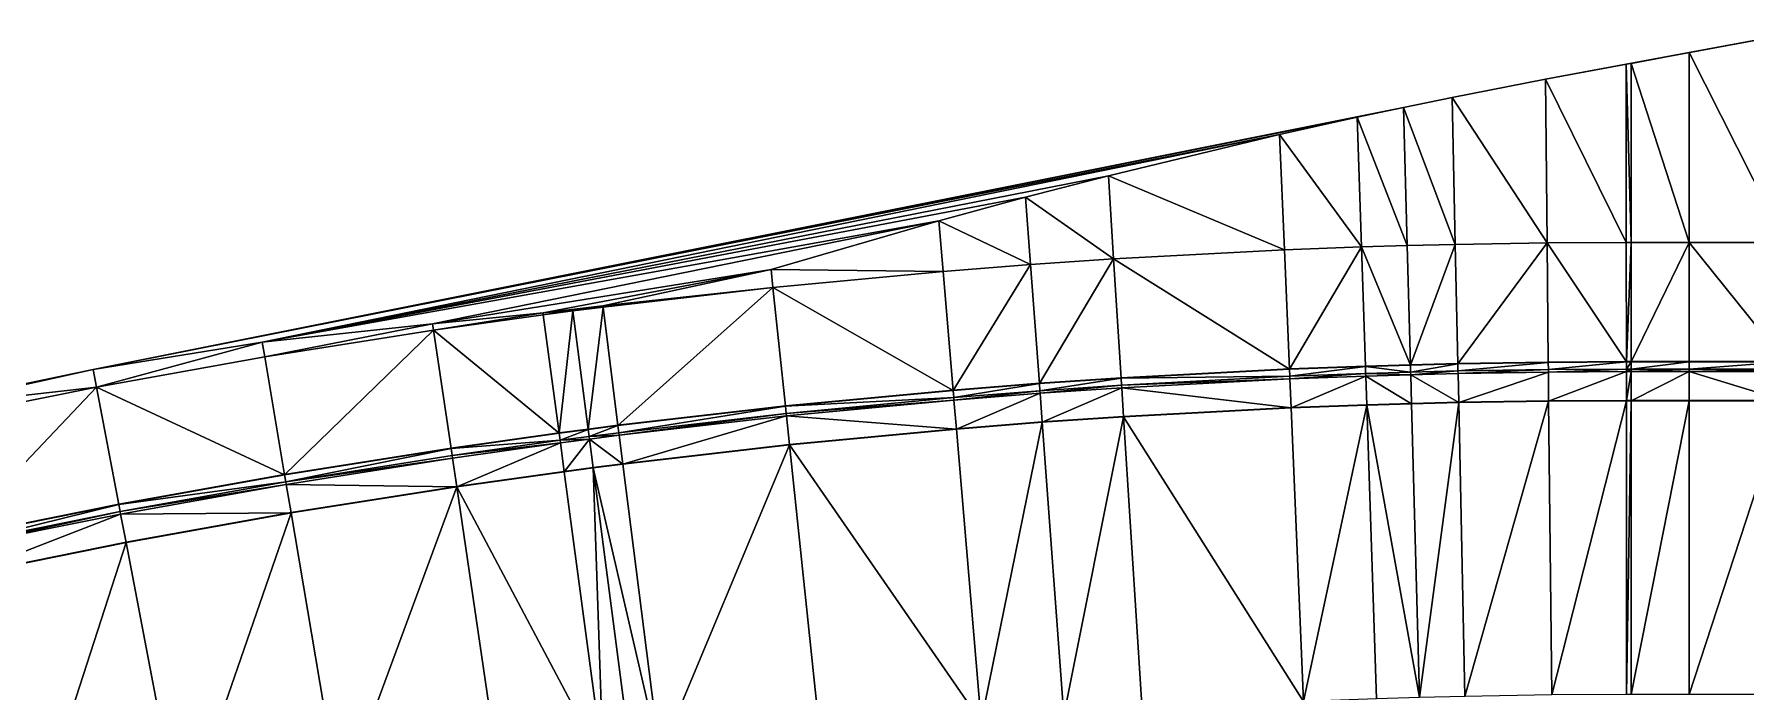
# Model space of a CAD drawing. Header units: metres. Extents: x 246428 to 246884, y 7418966 to 7419490.
# Drawn here: x 246676.74 to 246703.22, y 7419453.26 to 7419463.45 of the extents above; entities that cross this region are included whole.
import ezdxf

# ---------------------------------------------------------------- set-up
doc = ezdxf.new("R2010")
doc.units = ezdxf.units.M
doc.linetypes.add('blank name', pattern=[0])
doc.linetypes.add('HIDDEN', pattern=[9.525, 6.35, -3.175])
doc.layers.add('_12D_UNMAPPED', color=7, linetype='Continuous')
doc.layers.add('BATTER', color=250, linetype='HIDDEN', lineweight=25)
for name, color, linetype, lineweight, true_color in [('KERB_BACK', 7, 'Continuous', 35, 0x5fd2ff), ('KERB_LINE', 7, 'Continuous', 18, 0xb9b9b9), ('KERB_LIP', 7, 'Continuous', 35, 0x5fd2ff), ('KERB_TOP', 7, 'Continuous', 18, 0xb9b9b9)]:
    doc.layers.add(name, color=color, linetype=linetype, lineweight=lineweight, true_color=true_color)

msp = doc.modelspace()

# ---------------------------------------------------------------- linework, layer by layer
at = {"layer": '_12D_UNMAPPED', "color": 3, "linetype": 'blank name', "lineweight": 0}
for points in [[(246703.878, 7419463.447, 33.909), (246703.831, 7419463.438, 33.91), (246700.122, 7419462.752, 33.969)], [(246703.831, 7419463.438, 33.91), (246702.348, 7419463.163, 33.933), (246700.122, 7419462.752, 33.969)], [(246703.831, 7419463.438, 33.91), (246703.831, 7419463.438, 33.91), (246700.122, 7419462.752, 33.969)], [(246703.831, 7419463.438, 33.91), (246703.831, 7419460.222, 34.446), (246702.348, 7419463.163, 33.933)], [(246702.348, 7419463.163, 33.933), (246701.372, 7419462.982, 33.949), (246700.122, 7419462.752, 33.969)], [(246702.348, 7419463.163, 33.933), (246701.451, 7419462.996, 33.948), (246701.372, 7419462.982, 33.949)], [(246702.348, 7419463.163, 33.933), (246702.348, 7419460.222, 34.424), (246701.451, 7419462.996, 33.948)], [(246703.831, 7419460.222, 34.446), (246702.348, 7419460.222, 34.424), (246702.348, 7419463.163, 33.933)], [(246701.372, 7419462.982, 33.949), (246701.374, 7419460.222, 34.409), (246700.122, 7419462.752, 33.969)], [(246701.451, 7419462.996, 33.948), (246701.451, 7419460.222, 34.41), (246701.372, 7419462.982, 33.949)], [(246701.451, 7419460.222, 34.41), (246701.374, 7419460.222, 34.409), (246701.372, 7419462.982, 33.949)], [(246702.348, 7419460.222, 34.424), (246701.451, 7419460.222, 34.41), (246701.451, 7419462.996, 33.948)], [(246700.122, 7419462.752, 33.969), (246700.148, 7419460.215, 34.392), (246698.679, 7419462.468, 33.992)], [(246701.374, 7419460.222, 34.409), (246700.148, 7419460.215, 34.392), (246700.122, 7419462.752, 33.969)], [(246697.925, 7419462.312, 34.005), (246677.65, 7419458.255, 34.118), (246698.679, 7419462.468, 33.992)], [(246698.728, 7419460.193, 34.371), (246697.925, 7419462.312, 34.005), (246698.679, 7419462.468, 33.992)], [(246700.148, 7419460.215, 34.392), (246698.728, 7419460.193, 34.371), (246698.679, 7419462.468, 33.992)], [(246677.65, 7419458.255, 34.118), (246697.925, 7419462.312, 34.005), (246697.211, 7419462.16, 34.016)], [(246677.65, 7419458.255, 34.118), (246697.211, 7419462.16, 34.016), (246696.008, 7419461.892, 34.036)], [(246697.211, 7419462.16, 34.016), (246697.277, 7419460.153, 34.351), (246696.008, 7419461.892, 34.036)], [(246697.925, 7419462.312, 34.005), (246697.983, 7419460.175, 34.361), (246697.211, 7419462.16, 34.016)], [(246697.983, 7419460.175, 34.361), (246697.277, 7419460.153, 34.351), (246697.211, 7419462.16, 34.016)], [(246697.983, 7419460.175, 34.361), (246697.925, 7419462.312, 34.005), (246698.728, 7419460.193, 34.371)], [(246680.267, 7419458.681, 34.148), (246677.65, 7419458.255, 34.118), (246696.008, 7419461.892, 34.036)], [(246680.267, 7419458.681, 34.148), (246696.008, 7419461.892, 34.036), (246693.36, 7419461.255, 34.082)], [(246696.008, 7419461.892, 34.036), (246696.084, 7419460.109, 34.334), (246693.36, 7419461.255, 34.082)], [(246697.277, 7419460.153, 34.351), (246696.084, 7419460.109, 34.334), (246696.008, 7419461.892, 34.036)], [(246680.267, 7419458.681, 34.148), (246693.36, 7419461.255, 34.082), (246692.08, 7419460.924, 34.104)], [(246693.36, 7419461.255, 34.082), (246693.441, 7419459.969, 34.296), (246692.08, 7419460.924, 34.104)], [(246696.084, 7419460.109, 34.334), (246693.441, 7419459.969, 34.296), (246693.36, 7419461.255, 34.082)], [(246680.267, 7419458.681, 34.148), (246692.08, 7419460.924, 34.104), (246690.737, 7419460.559, 34.128)], [(246680.267, 7419458.681, 34.148), (246692.08, 7419460.924, 34.104), (246692.08, 7419460.924, 34.104)], [(246692.08, 7419460.924, 34.104), (246692.157, 7419459.881, 34.278), (246690.737, 7419460.559, 34.128)], [(246693.441, 7419459.969, 34.296), (246692.157, 7419459.881, 34.278), (246692.08, 7419460.924, 34.104)], [(246692.157, 7419459.881, 34.278), (246692.157, 7419459.881, 34.278), (246692.08, 7419460.924, 34.104)], [(246692.08, 7419460.924, 34.104), (246692.157, 7419459.881, 34.278), (246692.08, 7419460.924, 34.104)], [(246682.904, 7419458.962, 34.163), (246680.267, 7419458.681, 34.148), (246690.737, 7419460.559, 34.128)], [(246682.904, 7419458.962, 34.163), (246690.737, 7419460.559, 34.128), (246688.14, 7419459.803, 34.175)], [(246690.737, 7419460.559, 34.128), (246690.803, 7419459.775, 34.259), (246688.14, 7419459.803, 34.175)], [(246692.157, 7419459.881, 34.278), (246690.803, 7419459.775, 34.259), (246690.737, 7419460.559, 34.128)], [(246693.441, 7419459.969, 34.296), (246692.292, 7419458.036, 34.297), (246692.157, 7419459.881, 34.278)], [(246693.558, 7419458.123, 34.315), (246692.292, 7419458.036, 34.297), (246693.441, 7419459.969, 34.296)], [(246696.084, 7419460.109, 34.334), (246696.162, 7419458.26, 34.352), (246693.441, 7419459.969, 34.296)], [(246696.162, 7419458.26, 34.352), (246693.558, 7419458.123, 34.315), (246693.441, 7419459.969, 34.296)], [(246697.277, 7419460.153, 34.351), (246696.162, 7419458.26, 34.352), (246696.084, 7419460.109, 34.334)], [(246697.337, 7419458.304, 34.369), (246696.162, 7419458.26, 34.352), (246697.277, 7419460.153, 34.351)], [(246697.983, 7419460.175, 34.361), (246698.034, 7419458.325, 34.379), (246697.277, 7419460.153, 34.351)], [(246698.034, 7419458.325, 34.379), (246697.337, 7419458.304, 34.369), (246697.277, 7419460.153, 34.351)], [(246698.034, 7419458.325, 34.379), (246697.983, 7419460.175, 34.361), (246698.728, 7419460.193, 34.371)], [(246698.768, 7419458.343, 34.39), (246698.034, 7419458.325, 34.379), (246698.728, 7419460.193, 34.371)], [(246700.148, 7419460.215, 34.392), (246698.768, 7419458.343, 34.39), (246698.728, 7419460.193, 34.371)], [(246700.167, 7419458.365, 34.41), (246698.768, 7419458.343, 34.39), (246700.148, 7419460.215, 34.392)], [(246701.374, 7419460.222, 34.409), (246701.375, 7419458.372, 34.427), (246700.148, 7419460.215, 34.392)], [(246701.375, 7419458.372, 34.427), (246700.167, 7419458.365, 34.41), (246700.148, 7419460.215, 34.392)], [(246701.451, 7419460.222, 34.41), (246701.375, 7419458.372, 34.427), (246701.374, 7419460.222, 34.409)], [(246701.451, 7419458.372, 34.429), (246701.375, 7419458.372, 34.427), (246701.451, 7419460.222, 34.41)], [(246702.348, 7419460.222, 34.424), (246701.451, 7419458.372, 34.429), (246701.451, 7419460.222, 34.41)], [(246702.348, 7419458.372, 34.442), (246701.451, 7419458.372, 34.429), (246702.348, 7419460.222, 34.424)], [(246703.831, 7419460.222, 34.446), (246703.831, 7419458.372, 34.464), (246702.348, 7419460.222, 34.424)], [(246703.831, 7419458.372, 34.464), (246702.348, 7419458.372, 34.442), (246702.348, 7419460.222, 34.424)], [(246682.904, 7419458.962, 34.163), (246688.14, 7419459.803, 34.175), (246684.612, 7419459.132, 34.176)], [(246688.14, 7419459.803, 34.175), (246685.538, 7419459.243, 34.18), (246684.612, 7419459.132, 34.176)], [(246688.14, 7419459.803, 34.175), (246688.169, 7419459.526, 34.221), (246685.538, 7419459.243, 34.18)], [(246690.803, 7419459.775, 34.259), (246688.169, 7419459.526, 34.221), (246688.14, 7419459.803, 34.175)], [(246690.803, 7419459.775, 34.259), (246690.958, 7419457.931, 34.277), (246688.169, 7419459.526, 34.221)], [(246692.157, 7419459.881, 34.278), (246690.958, 7419457.931, 34.277), (246690.803, 7419459.775, 34.259)], [(246692.292, 7419458.036, 34.297), (246690.958, 7419457.931, 34.277), (246692.157, 7419459.881, 34.278)], [(246692.292, 7419458.036, 34.297), (246692.292, 7419458.036, 34.297), (246692.157, 7419459.881, 34.278)], [(246692.157, 7419459.881, 34.278), (246692.292, 7419458.036, 34.297), (246692.157, 7419459.881, 34.278)], [(246688.169, 7419459.526, 34.221), (246685.541, 7419459.221, 34.184), (246685.538, 7419459.243, 34.18)], [(246688.169, 7419459.526, 34.221), (246685.772, 7419457.386, 34.202), (246685.541, 7419459.221, 34.184)], [(246688.362, 7419457.686, 34.24), (246685.772, 7419457.386, 34.202), (246688.169, 7419459.526, 34.221)], [(246690.958, 7419457.931, 34.277), (246688.362, 7419457.686, 34.24), (246688.169, 7419459.526, 34.221)], [(246685.538, 7419459.243, 34.18), (246685.072, 7419459.173, 34.179), (246684.612, 7419459.132, 34.176)], [(246685.538, 7419459.243, 34.18), (246684.612, 7419459.132, 34.176), (246684.612, 7419459.132, 34.176)], [(246685.072, 7419459.173, 34.179), (246684.616, 7419459.101, 34.171), (246684.612, 7419459.132, 34.176)], [(246685.074, 7419459.162, 34.177), (246684.616, 7419459.101, 34.171), (246685.072, 7419459.173, 34.179)], [(246685.538, 7419459.243, 34.18), (246685.541, 7419459.221, 34.184), (246685.072, 7419459.173, 34.179)], [(246685.538, 7419459.243, 34.18), (246685.072, 7419459.173, 34.179), (246685.072, 7419459.173, 34.179)], [(246685.541, 7419459.221, 34.184), (246685.074, 7419459.162, 34.177), (246685.072, 7419459.173, 34.179)], [(246685.074, 7419459.162, 34.177), (246685.074, 7419459.162, 34.177), (246685.072, 7419459.173, 34.179)], [(246685.072, 7419459.173, 34.179), (246685.074, 7419459.162, 34.177), (246685.072, 7419459.173, 34.179)], [(246685.541, 7419459.221, 34.184), (246685.313, 7419457.327, 34.196), (246685.074, 7419459.162, 34.177)], [(246685.772, 7419457.386, 34.202), (246685.313, 7419457.327, 34.196), (246685.541, 7419459.221, 34.184)], [(246682.904, 7419458.962, 34.163), (246680.306, 7419458.449, 34.109), (246680.267, 7419458.681, 34.148)], [(246682.919, 7419458.863, 34.146), (246680.306, 7419458.449, 34.109), (246682.904, 7419458.962, 34.163)], [(246682.919, 7419458.863, 34.146), (246682.904, 7419458.962, 34.163), (246684.612, 7419459.132, 34.176)], [(246684.616, 7419459.101, 34.171), (246682.919, 7419458.863, 34.146), (246684.612, 7419459.132, 34.176)], [(246684.861, 7419457.268, 34.189), (246682.919, 7419458.863, 34.146), (246684.616, 7419459.101, 34.171)], [(246684.616, 7419459.101, 34.171), (246684.616, 7419459.101, 34.171), (246684.612, 7419459.132, 34.176)], [(246684.612, 7419459.132, 34.176), (246684.616, 7419459.101, 34.171), (246684.612, 7419459.132, 34.176)], [(246685.074, 7419459.162, 34.177), (246684.862, 7419457.268, 34.189), (246684.616, 7419459.101, 34.171)], [(246684.616, 7419459.101, 34.171), (246684.862, 7419457.268, 34.189), (246684.616, 7419459.101, 34.171)], [(246684.862, 7419457.268, 34.189), (246684.861, 7419457.268, 34.189), (246684.616, 7419459.101, 34.171)], [(246685.312, 7419457.327, 34.196), (246684.862, 7419457.268, 34.189), (246685.074, 7419459.162, 34.177)], [(246685.313, 7419457.327, 34.196), (246685.312, 7419457.327, 34.196), (246685.074, 7419459.162, 34.177)], [(246685.074, 7419459.162, 34.177), (246685.313, 7419457.327, 34.196), (246685.074, 7419459.162, 34.177)], [(246680.267, 7419458.681, 34.148), (246677.702, 7419457.982, 34.071), (246677.65, 7419458.255, 34.118)], [(246680.306, 7419458.449, 34.109), (246677.702, 7419457.982, 34.071), (246680.267, 7419458.681, 34.148)], [(246682.919, 7419458.863, 34.146), (246680.614, 7419456.625, 34.127), (246680.306, 7419458.449, 34.109)], [(246683.189, 7419457.032, 34.165), (246680.614, 7419456.625, 34.127), (246682.919, 7419458.863, 34.146)], [(246683.189, 7419457.032, 34.165), (246682.919, 7419458.863, 34.146), (246684.861, 7419457.268, 34.189)], [(246680.306, 7419458.449, 34.109), (246680.614, 7419456.625, 34.127), (246677.702, 7419457.982, 34.071)], [(246669.862, 7419456.623, 34.022), (246667.256, 7419456.089, 34.011), (246677.65, 7419458.255, 34.118)], [(246669.862, 7419456.623, 34.022), (246677.65, 7419458.255, 34.118), (246675.061, 7419457.68, 34.071)], [(246677.65, 7419458.255, 34.118), (246677.702, 7419457.982, 34.071), (246675.061, 7419457.68, 34.071)], [(246693.558, 7419458.123, 34.315), (246692.3, 7419457.927, 34.297), (246692.292, 7419458.036, 34.297)], [(246693.565, 7419458.013, 34.315), (246692.3, 7419457.927, 34.297), (246693.558, 7419458.123, 34.315)], [(246696.162, 7419458.26, 34.352), (246696.166, 7419458.15, 34.352), (246693.558, 7419458.123, 34.315)], [(246696.166, 7419458.15, 34.352), (246693.565, 7419458.013, 34.315), (246693.558, 7419458.123, 34.315)], [(246696.166, 7419458.15, 34.352), (246696.168, 7419458.11, 34.202), (246693.565, 7419458.013, 34.315)], [(246697.337, 7419458.304, 34.369), (246696.166, 7419458.15, 34.352), (246696.162, 7419458.26, 34.352)], [(246697.341, 7419458.194, 34.369), (246696.166, 7419458.15, 34.352), (246697.337, 7419458.304, 34.369)], [(246697.341, 7419458.194, 34.369), (246696.168, 7419458.11, 34.202), (246696.166, 7419458.15, 34.352)], [(246697.342, 7419458.154, 34.219), (246696.168, 7419458.11, 34.202), (246697.341, 7419458.194, 34.369)], [(246697.342, 7419458.154, 34.219), (246696.187, 7419457.661, 34.227), (246696.168, 7419458.11, 34.202)], [(246697.357, 7419457.705, 34.244), (246696.187, 7419457.661, 34.227), (246697.342, 7419458.154, 34.219)], [(246698.034, 7419458.325, 34.379), (246698.037, 7419458.215, 34.379), (246697.337, 7419458.304, 34.369)], [(246698.037, 7419458.215, 34.379), (246697.341, 7419458.194, 34.369), (246697.337, 7419458.304, 34.369)], [(246698.037, 7419458.215, 34.379), (246698.038, 7419458.175, 34.229), (246697.341, 7419458.194, 34.369)], [(246698.038, 7419458.175, 34.229), (246697.342, 7419458.154, 34.219), (246697.341, 7419458.194, 34.369)], [(246698.038, 7419458.175, 34.229), (246698.05, 7419457.726, 34.254), (246697.342, 7419458.154, 34.219)], [(246698.05, 7419457.726, 34.254), (246697.357, 7419457.705, 34.244), (246697.342, 7419458.154, 34.219)], [(246698.037, 7419458.215, 34.379), (246698.034, 7419458.325, 34.379), (246698.768, 7419458.343, 34.39)], [(246698.77, 7419458.233, 34.39), (246698.037, 7419458.215, 34.379), (246698.768, 7419458.343, 34.39)], [(246698.038, 7419458.175, 34.229), (246698.037, 7419458.215, 34.379), (246698.77, 7419458.233, 34.39)], [(246698.771, 7419458.193, 34.24), (246698.038, 7419458.175, 34.229), (246698.77, 7419458.233, 34.39)], [(246698.781, 7419457.743, 34.265), (246698.038, 7419458.175, 34.229), (246698.771, 7419458.193, 34.24)], [(246698.05, 7419457.726, 34.254), (246698.038, 7419458.175, 34.229), (246698.781, 7419457.743, 34.265)], [(246700.167, 7419458.365, 34.41), (246698.77, 7419458.233, 34.39), (246698.768, 7419458.343, 34.39)], [(246700.168, 7419458.255, 34.41), (246698.77, 7419458.233, 34.39), (246700.167, 7419458.365, 34.41)], [(246700.168, 7419458.255, 34.41), (246698.771, 7419458.193, 34.24), (246698.77, 7419458.233, 34.39)], [(246700.168, 7419458.215, 34.26), (246698.771, 7419458.193, 34.24), (246700.168, 7419458.255, 34.41)], [(246700.168, 7419458.215, 34.26), (246698.781, 7419457.743, 34.265), (246698.771, 7419458.193, 34.24)], [(246700.173, 7419457.765, 34.285), (246698.781, 7419457.743, 34.265), (246700.168, 7419458.215, 34.26)], [(246701.375, 7419458.372, 34.427), (246700.168, 7419458.255, 34.41), (246700.167, 7419458.365, 34.41)], [(246701.375, 7419458.262, 34.427), (246700.168, 7419458.255, 34.41), (246701.375, 7419458.372, 34.427)], [(246701.375, 7419458.222, 34.277), (246700.168, 7419458.215, 34.26), (246701.375, 7419458.262, 34.427)], [(246701.375, 7419458.262, 34.427), (246700.168, 7419458.215, 34.26), (246700.168, 7419458.255, 34.41)], [(246701.375, 7419458.222, 34.277), (246700.173, 7419457.765, 34.285), (246700.168, 7419458.215, 34.26)], [(246701.375, 7419457.772, 34.302), (246700.173, 7419457.765, 34.285), (246701.375, 7419458.222, 34.277)], [(246701.451, 7419458.262, 34.429), (246701.375, 7419458.262, 34.427), (246701.451, 7419458.372, 34.429)], [(246701.451, 7419458.372, 34.429), (246701.375, 7419458.262, 34.427), (246701.375, 7419458.372, 34.427)], [(246701.451, 7419458.222, 34.279), (246701.375, 7419458.222, 34.277), (246701.451, 7419458.262, 34.429)], [(246701.451, 7419458.262, 34.429), (246701.375, 7419458.222, 34.277), (246701.375, 7419458.262, 34.427)], [(246701.451, 7419457.772, 34.304), (246701.375, 7419457.772, 34.302), (246701.451, 7419458.222, 34.279)], [(246701.451, 7419458.222, 34.279), (246701.375, 7419457.772, 34.302), (246701.375, 7419458.222, 34.277)], [(246702.348, 7419458.262, 34.442), (246701.451, 7419458.262, 34.429), (246702.348, 7419458.372, 34.442)], [(246702.348, 7419458.372, 34.442), (246701.451, 7419458.262, 34.429), (246701.451, 7419458.372, 34.429)], [(246702.348, 7419458.262, 34.442), (246702.348, 7419458.222, 34.292), (246701.451, 7419458.262, 34.429)], [(246702.348, 7419458.222, 34.292), (246701.451, 7419458.222, 34.279), (246701.451, 7419458.262, 34.429)], [(246702.348, 7419457.772, 34.317), (246701.451, 7419457.772, 34.304), (246702.348, 7419458.222, 34.292)], [(246702.348, 7419458.222, 34.292), (246701.451, 7419457.772, 34.304), (246701.451, 7419458.222, 34.279)], [(246703.831, 7419458.262, 34.464), (246702.348, 7419458.262, 34.442), (246703.831, 7419458.372, 34.464)], [(246703.831, 7419458.372, 34.464), (246702.348, 7419458.262, 34.442), (246702.348, 7419458.372, 34.442)], [(246703.831, 7419458.262, 34.464), (246703.831, 7419458.222, 34.314), (246702.348, 7419458.262, 34.442)], [(246703.831, 7419458.222, 34.314), (246702.348, 7419458.222, 34.292), (246702.348, 7419458.262, 34.442)], [(246703.831, 7419458.222, 34.314), (246703.831, 7419457.772, 34.339), (246702.348, 7419458.222, 34.292)], [(246703.831, 7419457.772, 34.339), (246702.348, 7419457.772, 34.317), (246702.348, 7419458.222, 34.292)], [(246677.702, 7419457.982, 34.071), (246675.108, 7419457.46, 34.034), (246675.061, 7419457.68, 34.071)], [(246677.702, 7419457.982, 34.071), (246675.492, 7419455.65, 34.052), (246675.108, 7419457.46, 34.034)], [(246678.048, 7419456.164, 34.09), (246675.492, 7419455.65, 34.052), (246677.702, 7419457.982, 34.071)], [(246680.614, 7419456.625, 34.127), (246678.048, 7419456.164, 34.09), (246677.702, 7419457.982, 34.071)], [(246690.958, 7419457.931, 34.277), (246690.967, 7419457.822, 34.277), (246688.362, 7419457.686, 34.24)], [(246692.292, 7419458.036, 34.297), (246690.967, 7419457.822, 34.277), (246690.958, 7419457.931, 34.277)], [(246692.3, 7419457.927, 34.297), (246690.967, 7419457.822, 34.277), (246692.292, 7419458.036, 34.297)], [(246692.3, 7419457.927, 34.297), (246690.971, 7419457.782, 34.127), (246690.967, 7419457.822, 34.277)], [(246692.303, 7419457.887, 34.147), (246690.971, 7419457.782, 34.127), (246692.3, 7419457.927, 34.297)], [(246692.303, 7419457.887, 34.147), (246691.008, 7419457.333, 34.152), (246690.971, 7419457.782, 34.127)], [(246692.336, 7419457.438, 34.172), (246691.008, 7419457.333, 34.152), (246692.303, 7419457.887, 34.147)], [(246692.3, 7419457.927, 34.297), (246692.3, 7419457.927, 34.297), (246692.292, 7419458.036, 34.297)], [(246692.292, 7419458.036, 34.297), (246692.3, 7419457.927, 34.297), (246692.292, 7419458.036, 34.297)], [(246693.565, 7419458.013, 34.315), (246692.303, 7419457.887, 34.147), (246692.3, 7419457.927, 34.297)], [(246692.3, 7419457.927, 34.297), (246692.303, 7419457.887, 34.147), (246692.3, 7419457.927, 34.297)], [(246692.303, 7419457.887, 34.147), (246692.303, 7419457.887, 34.147), (246692.3, 7419457.927, 34.297)], [(246693.568, 7419457.973, 34.165), (246692.303, 7419457.887, 34.147), (246693.565, 7419458.013, 34.315)], [(246693.568, 7419457.973, 34.165), (246692.336, 7419457.438, 34.172), (246692.303, 7419457.887, 34.147)], [(246692.336, 7419457.438, 34.172), (246692.336, 7419457.438, 34.172), (246692.303, 7419457.887, 34.147)], [(246692.303, 7419457.887, 34.147), (246692.336, 7419457.438, 34.172), (246692.303, 7419457.887, 34.147)], [(246693.596, 7419457.524, 34.19), (246692.336, 7419457.438, 34.172), (246693.568, 7419457.973, 34.165)], [(246696.168, 7419458.11, 34.202), (246693.568, 7419457.973, 34.165), (246693.565, 7419458.013, 34.315)], [(246696.168, 7419458.11, 34.202), (246696.187, 7419457.661, 34.227), (246693.568, 7419457.973, 34.165)], [(246696.187, 7419457.661, 34.227), (246693.596, 7419457.524, 34.19), (246693.568, 7419457.973, 34.165)], [(246688.362, 7419457.686, 34.24), (246685.786, 7419457.277, 34.202), (246685.772, 7419457.386, 34.202)], [(246688.374, 7419457.576, 34.24), (246685.786, 7419457.277, 34.202), (246688.362, 7419457.686, 34.24)], [(246690.967, 7419457.822, 34.277), (246688.374, 7419457.576, 34.24), (246688.362, 7419457.686, 34.24)], [(246690.967, 7419457.822, 34.277), (246690.971, 7419457.782, 34.127), (246688.374, 7419457.576, 34.24)], [(246690.971, 7419457.782, 34.127), (246688.378, 7419457.536, 34.09), (246688.374, 7419457.576, 34.24)], [(246690.971, 7419457.782, 34.127), (246691.008, 7419457.333, 34.152), (246688.378, 7419457.536, 34.09)], [(246696.187, 7419457.661, 34.227), (246696.379, 7419453.115, 34.364), (246693.596, 7419457.524, 34.19)], [(246697.357, 7419457.705, 34.244), (246696.379, 7419453.115, 34.364), (246696.187, 7419457.661, 34.227)], [(246697.507, 7419453.157, 34.381), (246696.379, 7419453.115, 34.364), (246697.357, 7419457.705, 34.244)], [(246698.05, 7419457.726, 34.254), (246698.175, 7419453.177, 34.391), (246697.357, 7419457.705, 34.244)], [(246698.175, 7419453.177, 34.391), (246697.507, 7419453.157, 34.381), (246697.357, 7419457.705, 34.244)], [(246698.175, 7419453.177, 34.391), (246698.05, 7419457.726, 34.254), (246698.781, 7419457.743, 34.265)], [(246698.878, 7419453.194, 34.401), (246698.175, 7419453.177, 34.391), (246698.781, 7419457.743, 34.265)], [(246700.173, 7419457.765, 34.285), (246698.878, 7419453.194, 34.401), (246698.781, 7419457.743, 34.265)], [(246700.22, 7419453.216, 34.422), (246698.878, 7419453.194, 34.401), (246700.173, 7419457.765, 34.285)], [(246701.375, 7419457.772, 34.302), (246700.22, 7419453.216, 34.422), (246700.173, 7419457.765, 34.285)], [(246701.378, 7419453.222, 34.439), (246700.22, 7419453.216, 34.422), (246701.375, 7419457.772, 34.302)], [(246701.451, 7419457.772, 34.304), (246701.378, 7419453.222, 34.439), (246701.375, 7419457.772, 34.302)], [(246701.451, 7419453.222, 34.44), (246701.378, 7419453.222, 34.439), (246701.451, 7419457.772, 34.304)], [(246702.348, 7419453.222, 34.454), (246701.451, 7419453.222, 34.44), (246702.348, 7419457.772, 34.317)], [(246702.348, 7419457.772, 34.317), (246701.451, 7419453.222, 34.44), (246701.451, 7419457.772, 34.304)], [(246703.831, 7419453.222, 34.476), (246702.348, 7419453.222, 34.454), (246703.831, 7419457.772, 34.339)], [(246703.831, 7419457.772, 34.339), (246702.348, 7419453.222, 34.454), (246702.348, 7419457.772, 34.317)], [(246685.312, 7419457.327, 34.196), (246684.876, 7419457.159, 34.189), (246684.862, 7419457.268, 34.189)], [(246685.327, 7419457.218, 34.196), (246684.876, 7419457.159, 34.189), (246685.312, 7419457.327, 34.196)], [(246685.327, 7419457.218, 34.196), (246685.327, 7419457.218, 34.196), (246685.312, 7419457.327, 34.196)], [(246685.313, 7419457.327, 34.196), (246685.327, 7419457.218, 34.196), (246685.312, 7419457.327, 34.196)], [(246685.772, 7419457.386, 34.202), (246685.327, 7419457.218, 34.196), (246685.313, 7419457.327, 34.196)], [(246685.786, 7419457.277, 34.202), (246685.327, 7419457.218, 34.196), (246685.772, 7419457.386, 34.202)], [(246688.374, 7419457.576, 34.24), (246685.791, 7419457.237, 34.052), (246685.786, 7419457.277, 34.202)], [(246688.378, 7419457.536, 34.09), (246685.791, 7419457.237, 34.052), (246688.374, 7419457.576, 34.24)], [(246688.378, 7419457.536, 34.09), (246685.847, 7419456.791, 34.077), (246685.791, 7419457.237, 34.052)], [(246688.425, 7419457.089, 34.115), (246685.847, 7419456.791, 34.077), (246688.378, 7419457.536, 34.09)], [(246691.008, 7419457.333, 34.152), (246688.425, 7419457.089, 34.115), (246688.378, 7419457.536, 34.09)], [(246691.008, 7419457.333, 34.152), (246691.39, 7419452.799, 34.289), (246688.425, 7419457.089, 34.115)], [(246692.336, 7419457.438, 34.172), (246691.39, 7419452.799, 34.289), (246691.008, 7419457.333, 34.152)], [(246692.669, 7419452.9, 34.308), (246691.39, 7419452.799, 34.289), (246692.336, 7419457.438, 34.172)], [(246693.596, 7419457.524, 34.19), (246692.669, 7419452.9, 34.308), (246692.336, 7419457.438, 34.172)], [(246692.669, 7419452.9, 34.308), (246692.669, 7419452.9, 34.308), (246692.336, 7419457.438, 34.172)], [(246692.336, 7419457.438, 34.172), (246692.669, 7419452.9, 34.308), (246692.336, 7419457.438, 34.172)], [(246693.883, 7419452.983, 34.326), (246692.669, 7419452.9, 34.308), (246693.596, 7419457.524, 34.19)], [(246696.379, 7419453.115, 34.364), (246693.883, 7419452.983, 34.326), (246693.596, 7419457.524, 34.19)], [(246684.876, 7419457.159, 34.189), (246683.189, 7419457.032, 34.165), (246684.861, 7419457.268, 34.189)], [(246683.205, 7419456.924, 34.165), (246683.189, 7419457.032, 34.165), (246684.876, 7419457.159, 34.189)], [(246684.881, 7419457.119, 34.039), (246683.205, 7419456.924, 34.165), (246684.876, 7419457.159, 34.189)], [(246683.211, 7419456.884, 34.015), (246683.205, 7419456.924, 34.165), (246684.881, 7419457.119, 34.039)], [(246683.277, 7419456.439, 34.04), (246683.211, 7419456.884, 34.015), (246684.881, 7419457.119, 34.039)], [(246684.941, 7419456.673, 34.064), (246683.277, 7419456.439, 34.04), (246684.881, 7419457.119, 34.039)], [(246684.862, 7419457.268, 34.189), (246684.876, 7419457.159, 34.189), (246684.861, 7419457.268, 34.189)], [(246684.876, 7419457.159, 34.189), (246684.876, 7419457.159, 34.189), (246684.862, 7419457.268, 34.189)], [(246685.327, 7419457.218, 34.196), (246685.332, 7419457.178, 34.046), (246684.876, 7419457.159, 34.189)], [(246685.332, 7419457.178, 34.046), (246684.881, 7419457.119, 34.039), (246684.876, 7419457.159, 34.189)], [(246684.881, 7419457.119, 34.039), (246684.881, 7419457.119, 34.039), (246684.876, 7419457.159, 34.189)], [(246684.876, 7419457.159, 34.189), (246684.881, 7419457.119, 34.039), (246684.876, 7419457.159, 34.189)], [(246685.332, 7419457.178, 34.046), (246684.941, 7419456.673, 34.064), (246684.881, 7419457.119, 34.039)], [(246684.881, 7419457.119, 34.039), (246684.941, 7419456.673, 34.064), (246684.881, 7419457.119, 34.039)], [(246684.941, 7419456.673, 34.064), (246684.941, 7419456.673, 34.064), (246684.881, 7419457.119, 34.039)], [(246685.39, 7419456.732, 34.071), (246684.941, 7419456.673, 34.064), (246685.332, 7419457.178, 34.046)], [(246685.786, 7419457.277, 34.202), (246685.791, 7419457.237, 34.052), (246685.327, 7419457.218, 34.196)], [(246685.791, 7419457.237, 34.052), (246685.332, 7419457.178, 34.046), (246685.327, 7419457.218, 34.196)], [(246685.332, 7419457.178, 34.046), (246685.332, 7419457.178, 34.046), (246685.327, 7419457.218, 34.196)], [(246685.327, 7419457.218, 34.196), (246685.332, 7419457.178, 34.046), (246685.327, 7419457.218, 34.196)], [(246685.791, 7419457.237, 34.052), (246685.847, 7419456.791, 34.077), (246685.332, 7419457.178, 34.046)], [(246685.332, 7419457.178, 34.046), (246685.39, 7419456.732, 34.071), (246685.332, 7419457.178, 34.046)], [(246685.847, 7419456.791, 34.077), (246685.39, 7419456.732, 34.071), (246685.332, 7419457.178, 34.046)], [(246685.39, 7419456.732, 34.071), (246685.39, 7419456.732, 34.071), (246685.332, 7419457.178, 34.046)], [(246686.418, 7419452.277, 34.214), (246685.847, 7419456.791, 34.077), (246688.425, 7419457.089, 34.115)], [(246688.901, 7419452.564, 34.251), (246686.418, 7419452.277, 34.214), (246688.425, 7419457.089, 34.115)], [(246691.39, 7419452.799, 34.289), (246688.901, 7419452.564, 34.251), (246688.425, 7419457.089, 34.115)], [(246683.189, 7419457.032, 34.165), (246680.632, 7419456.517, 34.127), (246680.614, 7419456.625, 34.127)], [(246683.189, 7419457.032, 34.165), (246683.205, 7419456.924, 34.165), (246680.632, 7419456.517, 34.127)], [(246683.205, 7419456.924, 34.165), (246683.211, 7419456.884, 34.015), (246680.632, 7419456.517, 34.127)], [(246683.211, 7419456.884, 34.015), (246680.639, 7419456.477, 33.977), (246680.632, 7419456.517, 34.127)], [(246683.211, 7419456.884, 34.015), (246683.277, 7419456.439, 34.04), (246680.639, 7419456.477, 33.977)], [(246685.847, 7419456.791, 34.077), (246686.418, 7419452.277, 34.214), (246685.39, 7419456.732, 34.071)], [(246680.614, 7419456.625, 34.127), (246680.632, 7419456.517, 34.127), (246678.048, 7419456.164, 34.09)], [(246685.544, 7419452.163, 34.201), (246683.277, 7419456.439, 34.04), (246684.941, 7419456.673, 34.064)], [(246685.39, 7419456.732, 34.071), (246685.544, 7419452.163, 34.201), (246684.941, 7419456.673, 34.064)], [(246685.544, 7419452.163, 34.201), (246685.544, 7419452.163, 34.201), (246684.941, 7419456.673, 34.064)], [(246684.941, 7419456.673, 34.064), (246685.544, 7419452.163, 34.201), (246684.941, 7419456.673, 34.064)], [(246686.418, 7419452.277, 34.214), (246685.977, 7419452.22, 34.207), (246685.39, 7419456.732, 34.071)], [(246685.977, 7419452.22, 34.207), (246685.544, 7419452.163, 34.201), (246685.39, 7419456.732, 34.071)], [(246685.39, 7419456.732, 34.071), (246685.977, 7419452.22, 34.207), (246685.39, 7419456.732, 34.071)], [(246685.977, 7419452.22, 34.207), (246685.977, 7419452.22, 34.207), (246685.39, 7419456.732, 34.071)], [(246680.632, 7419456.517, 34.127), (246678.068, 7419456.056, 34.09), (246678.048, 7419456.164, 34.09)], [(246680.632, 7419456.517, 34.127), (246680.639, 7419456.477, 33.977), (246678.068, 7419456.056, 34.09)], [(246680.639, 7419456.477, 33.977), (246678.076, 7419456.017, 33.94), (246678.068, 7419456.056, 34.09)], [(246680.639, 7419456.477, 33.977), (246680.714, 7419456.034, 34.002), (246678.076, 7419456.017, 33.94)], [(246683.277, 7419456.439, 34.04), (246680.714, 7419456.034, 34.002), (246680.639, 7419456.477, 33.977)], [(246683.277, 7419456.439, 34.04), (246681.471, 7419451.547, 34.139), (246680.714, 7419456.034, 34.002)], [(246683.941, 7419451.938, 34.176), (246681.471, 7419451.547, 34.139), (246683.277, 7419456.439, 34.04)], [(246683.941, 7419451.938, 34.176), (246683.277, 7419456.439, 34.04), (246685.544, 7419452.163, 34.201)], [(246678.048, 7419456.164, 34.09), (246675.515, 7419455.542, 34.052), (246675.492, 7419455.65, 34.052)], [(246678.068, 7419456.056, 34.09), (246675.515, 7419455.542, 34.052), (246678.048, 7419456.164, 34.09)], [(246678.068, 7419456.056, 34.09), (246675.523, 7419455.503, 33.902), (246675.515, 7419455.542, 34.052)], [(246678.076, 7419456.017, 33.94), (246675.523, 7419455.503, 33.902), (246678.068, 7419456.056, 34.09)], [(246678.076, 7419456.017, 33.94), (246675.616, 7419455.063, 33.927), (246675.523, 7419455.503, 33.902)], [(246678.16, 7419455.575, 33.965), (246675.616, 7419455.063, 33.927), (246678.076, 7419456.017, 33.94)], [(246680.714, 7419456.034, 34.002), (246678.16, 7419455.575, 33.965), (246678.076, 7419456.017, 33.94)], [(246680.714, 7419456.034, 34.002), (246679.011, 7419451.105, 34.101), (246678.16, 7419455.575, 33.965)], [(246681.471, 7419451.547, 34.139), (246679.011, 7419451.105, 34.101), (246680.714, 7419456.034, 34.002)], [(246678.16, 7419455.575, 33.965), (246676.56, 7419450.612, 34.064), (246675.616, 7419455.063, 33.927)], [(246679.011, 7419451.105, 34.101), (246676.56, 7419450.612, 34.064), (246678.16, 7419455.575, 33.965)]]:
    msp.add_3dface(points, dxfattribs=at)
at = {"layer": 'BATTER'}
for points in [[(246703.831, 7419463.438, 33.91), (246702.348, 7419463.163, 33.933), (246701.451, 7419462.996, 33.948), (246701.372, 7419462.982, 33.949), (246700.122, 7419462.752, 33.969), (246698.679, 7419462.468, 33.992), (246697.925, 7419462.312, 34.005), (246697.211, 7419462.16, 34.016), (246696.008, 7419461.892, 34.036), (246693.36, 7419461.255, 34.082), (246692.08, 7419460.924, 34.104), (246692.08, 7419460.924, 34.104), (246690.737, 7419460.559, 34.128), (246688.14, 7419459.803, 34.175), (246685.538, 7419459.243, 34.18), (246685.072, 7419459.173, 34.179)], [(246703.831, 7419460.222, 34.446), (246702.348, 7419460.222, 34.424), (246701.451, 7419460.222, 34.41), (246701.374, 7419460.222, 34.409), (246700.148, 7419460.215, 34.392), (246698.728, 7419460.193, 34.371), (246697.983, 7419460.175, 34.361), (246697.277, 7419460.153, 34.351), (246696.084, 7419460.109, 34.334), (246693.441, 7419459.969, 34.296), (246692.157, 7419459.881, 34.278), (246692.157, 7419459.881, 34.278), (246690.803, 7419459.775, 34.259), (246688.169, 7419459.526, 34.221), (246685.541, 7419459.221, 34.184), (246685.074, 7419459.162, 34.177), (246685.074, 7419459.162, 34.177), (246684.616, 7419459.101, 34.171), (246684.616, 7419459.101, 34.171), (246682.919, 7419458.863, 34.146), (246680.306, 7419458.449, 34.109), (246677.702, 7419457.982, 34.071), (246675.108, 7419457.46, 34.034)], [(246685.072, 7419459.173, 34.179), (246685.072, 7419459.173, 34.179), (246684.612, 7419459.132, 34.176), (246684.612, 7419459.132, 34.176), (246682.904, 7419458.962, 34.163), (246680.267, 7419458.681, 34.148), (246677.65, 7419458.255, 34.118), (246675.061, 7419457.68, 34.071), (246672.474, 7419457.104, 34.034), (246669.862, 7419456.623, 34.022), (246667.256, 7419456.089, 34.011), (246664.657, 7419455.504, 34), (246662.068, 7419454.866, 33.99), (246659.488, 7419454.175, 33.98), (246656.948, 7419453.356, 33.957)]]:
    msp.add_polyline3d(points, dxfattribs=at)
at = {"layer": 'KERB_BACK'}
msp.add_polyline3d([(246703.831, 7419458.372, 34.464), (246702.348, 7419458.372, 34.442), (246701.451, 7419458.372, 34.429), (246701.375, 7419458.372, 34.427), (246700.167, 7419458.365, 34.41), (246698.768, 7419458.343, 34.39), (246698.034, 7419458.325, 34.379), (246697.337, 7419458.304, 34.369), (246696.162, 7419458.26, 34.352), (246693.558, 7419458.123, 34.315), (246692.292, 7419458.036, 34.297), (246692.292, 7419458.036, 34.297), (246690.958, 7419457.931, 34.277), (246688.362, 7419457.686, 34.24), (246685.772, 7419457.386, 34.202), (246685.313, 7419457.327, 34.196), (246685.312, 7419457.327, 34.196), (246684.862, 7419457.268, 34.189), (246684.861, 7419457.268, 34.189), (246683.189, 7419457.032, 34.165), (246680.614, 7419456.625, 34.127), (246678.048, 7419456.164, 34.09), (246675.492, 7419455.65, 34.052)], dxfattribs=at)
at = {"layer": 'KERB_LINE'}
msp.add_polyline3d([(246703.831, 7419458.222, 34.314), (246702.348, 7419458.222, 34.292), (246701.451, 7419458.222, 34.279), (246701.375, 7419458.222, 34.277), (246700.168, 7419458.215, 34.26), (246698.771, 7419458.193, 34.24), (246698.038, 7419458.175, 34.229), (246697.342, 7419458.154, 34.219), (246696.168, 7419458.11, 34.202), (246693.568, 7419457.973, 34.165), (246692.303, 7419457.887, 34.147), (246692.303, 7419457.887, 34.147), (246690.971, 7419457.782, 34.127), (246688.378, 7419457.536, 34.09), (246685.791, 7419457.237, 34.052), (246685.332, 7419457.178, 34.046), (246685.332, 7419457.178, 34.046), (246684.881, 7419457.119, 34.039), (246684.881, 7419457.119, 34.039), (246683.211, 7419456.884, 34.015), (246680.639, 7419456.477, 33.977), (246678.076, 7419456.017, 33.94), (246675.523, 7419455.503, 33.902)], dxfattribs=at)
at = {"layer": 'KERB_LIP'}
msp.add_polyline3d([(246703.831, 7419457.772, 34.339), (246702.348, 7419457.772, 34.317), (246701.451, 7419457.772, 34.304), (246701.375, 7419457.772, 34.302), (246700.173, 7419457.765, 34.285), (246698.781, 7419457.743, 34.265), (246698.05, 7419457.726, 34.254), (246697.357, 7419457.705, 34.244), (246696.187, 7419457.661, 34.227), (246693.596, 7419457.524, 34.19), (246692.336, 7419457.438, 34.172), (246692.336, 7419457.438, 34.172), (246691.008, 7419457.333, 34.152), (246688.425, 7419457.089, 34.115), (246685.847, 7419456.791, 34.077), (246685.39, 7419456.732, 34.071), (246685.39, 7419456.732, 34.071), (246684.941, 7419456.673, 34.064), (246684.941, 7419456.673, 34.064), (246683.277, 7419456.439, 34.04), (246680.714, 7419456.034, 34.002), (246678.16, 7419455.575, 33.965), (246675.616, 7419455.063, 33.927)], dxfattribs=at)
at = {"layer": 'KERB_TOP'}
msp.add_polyline3d([(246703.831, 7419458.262, 34.464), (246702.348, 7419458.262, 34.442), (246701.451, 7419458.262, 34.429), (246701.375, 7419458.262, 34.427), (246700.168, 7419458.255, 34.41), (246698.77, 7419458.233, 34.39), (246698.037, 7419458.215, 34.379), (246697.341, 7419458.194, 34.369), (246696.166, 7419458.15, 34.352), (246693.565, 7419458.013, 34.315), (246692.3, 7419457.927, 34.297), (246692.3, 7419457.927, 34.297), (246690.967, 7419457.822, 34.277), (246688.374, 7419457.576, 34.24), (246685.786, 7419457.277, 34.202), (246685.327, 7419457.218, 34.196), (246685.327, 7419457.218, 34.196), (246684.876, 7419457.159, 34.189), (246684.876, 7419457.159, 34.189), (246683.205, 7419456.924, 34.165), (246680.632, 7419456.517, 34.127), (246678.068, 7419456.056, 34.09), (246675.515, 7419455.542, 34.052)], dxfattribs=at)

doc.saveas('drawing.dxf')
